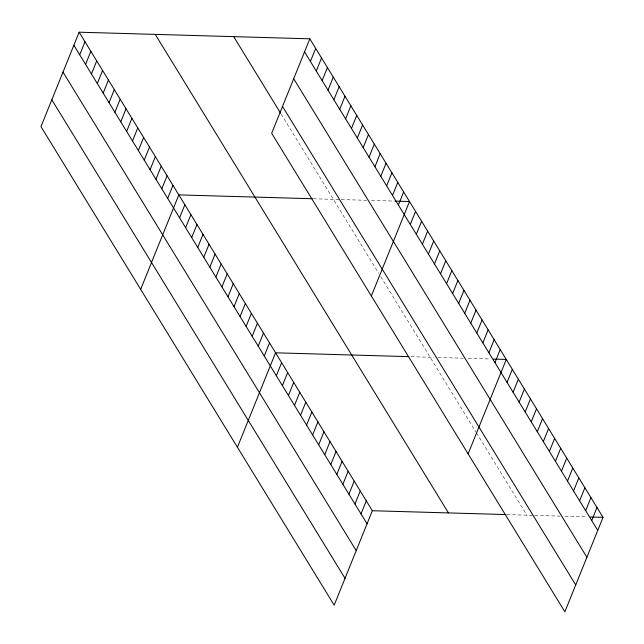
<?xml version="1.0" encoding="UTF-8"?>
<svg xmlns="http://www.w3.org/2000/svg" width="644" height="644" viewBox="0 0 644 644"><rect width="100%" height="100%" fill="white"/><g stroke="black" fill="none" stroke-linecap="round" stroke-linejoin="round"><path stroke-width="0.48" stroke-dasharray="3.22 2.42" d="M313.274 198.763L340.217 199.535M341.191 199.568L366.565 200.292M371.451 200.429L393.895 201.081M411.033 356.704L434.048 357.364M437.952 357.476L463.326 358.209M468.204 358.346L490.656 358.99M506.788 514.596L533.731 515.369M534.705 515.393L560.087 516.126M564.965 516.263L587.409 516.907M281.098 114.004L378.736 273.362M380.757 276.654L476.005 432.1M476.504 432.921L526.897 515.168"/><path stroke-width="0.97" d="M79.132 32.2L40.974 126.643L334.18 605.175L372.337 510.732L79.132 32.2L309.82 38.825L603.026 517.357L564.869 611.8L271.663 133.268L309.82 38.825M79.719 54.829L84.992 41.771M85.58 64.4L90.86 51.343M91.448 73.971L96.721 60.914M97.308 83.543L102.589 70.486M103.177 93.106L108.45 80.049M109.037 102.678L114.318 89.621M114.906 112.249L120.178 99.192M120.766 121.821L126.039 108.764M126.635 131.392L131.907 118.335M132.495 140.964L137.768 127.906M138.363 150.535L143.636 137.478M144.224 160.106L149.497 147.049M150.084 169.678L155.365 156.621M155.953 179.249L161.225 166.192M161.813 188.813L167.094 175.756M167.682 198.384L172.954 185.327M140.666 289.341L178.823 194.899L312.268 198.73M179.596 217.825L184.868 204.768M185.641 227.694L190.914 214.637M191.687 237.564L196.959 224.506M197.732 247.433L203.005 234.376M203.778 257.302L209.059 244.253M209.831 267.18L215.104 254.122M215.877 277.049L221.15 263.992M310.408 61.454L315.689 48.397M221.922 286.918L227.195 273.861M316.276 71.025L321.549 57.968M227.968 296.787L233.249 283.73M322.137 80.597L327.418 67.54M234.022 306.657L239.294 293.6M328.005 90.168L333.278 77.111M240.067 316.526L245.34 303.469M333.866 99.731L339.147 86.674M246.113 326.395L251.385 313.338M339.734 109.303L345.007 96.246M252.158 336.265L257.439 323.208M345.595 118.874L350.867 105.817M258.204 346.134L263.485 333.077M351.463 128.446L356.736 115.389M264.257 356.003L269.53 342.946M357.323 138.017L362.596 124.96M237.419 447.258L275.576 352.815L409.021 356.647M363.192 147.589L368.465 134.532M276.348 375.742L281.621 362.685M369.052 157.16L374.325 144.103M282.394 385.611L287.675 372.554M374.913 166.732L380.193 153.675M288.448 395.48L293.72 382.423M380.781 176.303L386.054 163.246M294.493 405.35L299.766 392.293M386.642 185.875L391.922 172.817M300.539 415.219L305.811 402.162M392.51 195.438L397.783 182.381M306.584 425.088L311.865 412.031M398.37 205.009L403.651 191.952M312.63 434.958L317.911 421.901M371.355 295.966L409.512 201.524L394.869 201.105M318.683 444.827L323.956 431.77M410.284 224.45L415.557 211.393M324.729 454.696L330.002 441.647M416.33 234.319L421.611 221.262M330.774 464.574L336.047 451.516M422.375 244.189L427.656 231.132M336.82 474.443L342.101 461.386M428.429 254.058L433.702 241.001M342.874 484.312L348.146 471.255M434.475 263.927L439.747 250.878M348.919 494.181L354.192 481.124M440.52 273.805L445.793 260.748M354.965 504.051L360.238 490.994M446.566 283.674L451.846 270.617M361.01 513.92L366.291 500.863M452.619 293.543L457.892 280.486M458.665 303.413L463.938 290.355M464.71 313.282L469.983 300.225M470.756 323.151L476.037 310.094M476.81 333.02L482.082 319.963M482.855 342.89L488.128 329.833M488.901 352.759L494.173 339.702M494.946 362.628L500.219 349.571M468.116 453.883L506.273 359.441L493.586 359.078M507.045 382.367L512.318 369.31M513.091 392.236L518.364 379.179M519.136 402.106L524.409 389.048M525.182 411.975L530.463 398.918M531.236 421.844L536.508 408.787M537.281 431.713L542.554 418.656M543.327 441.583L548.599 428.526M549.372 451.452L554.653 438.395M555.418 461.321L560.699 448.272M561.471 471.199L566.744 458.142M567.517 481.068L572.79 468.011M573.562 490.937L578.835 477.88M579.608 500.807L584.889 487.75M585.662 510.676L590.934 497.619M591.707 520.545L596.98 507.488M372.337 510.732L505.781 514.564M590.339 516.995L603.026 517.357M304.548 51.882L597.753 530.414M293.696 78.737L586.901 557.269M282.515 106.413L575.72 584.945M233.692 36.636L280.607 113.207M155.26 34.39L448.466 512.914M73.851 45.257L367.064 523.789M62.999 72.112L356.213 550.644M51.826 99.788L345.031 578.32"/></g></svg>
